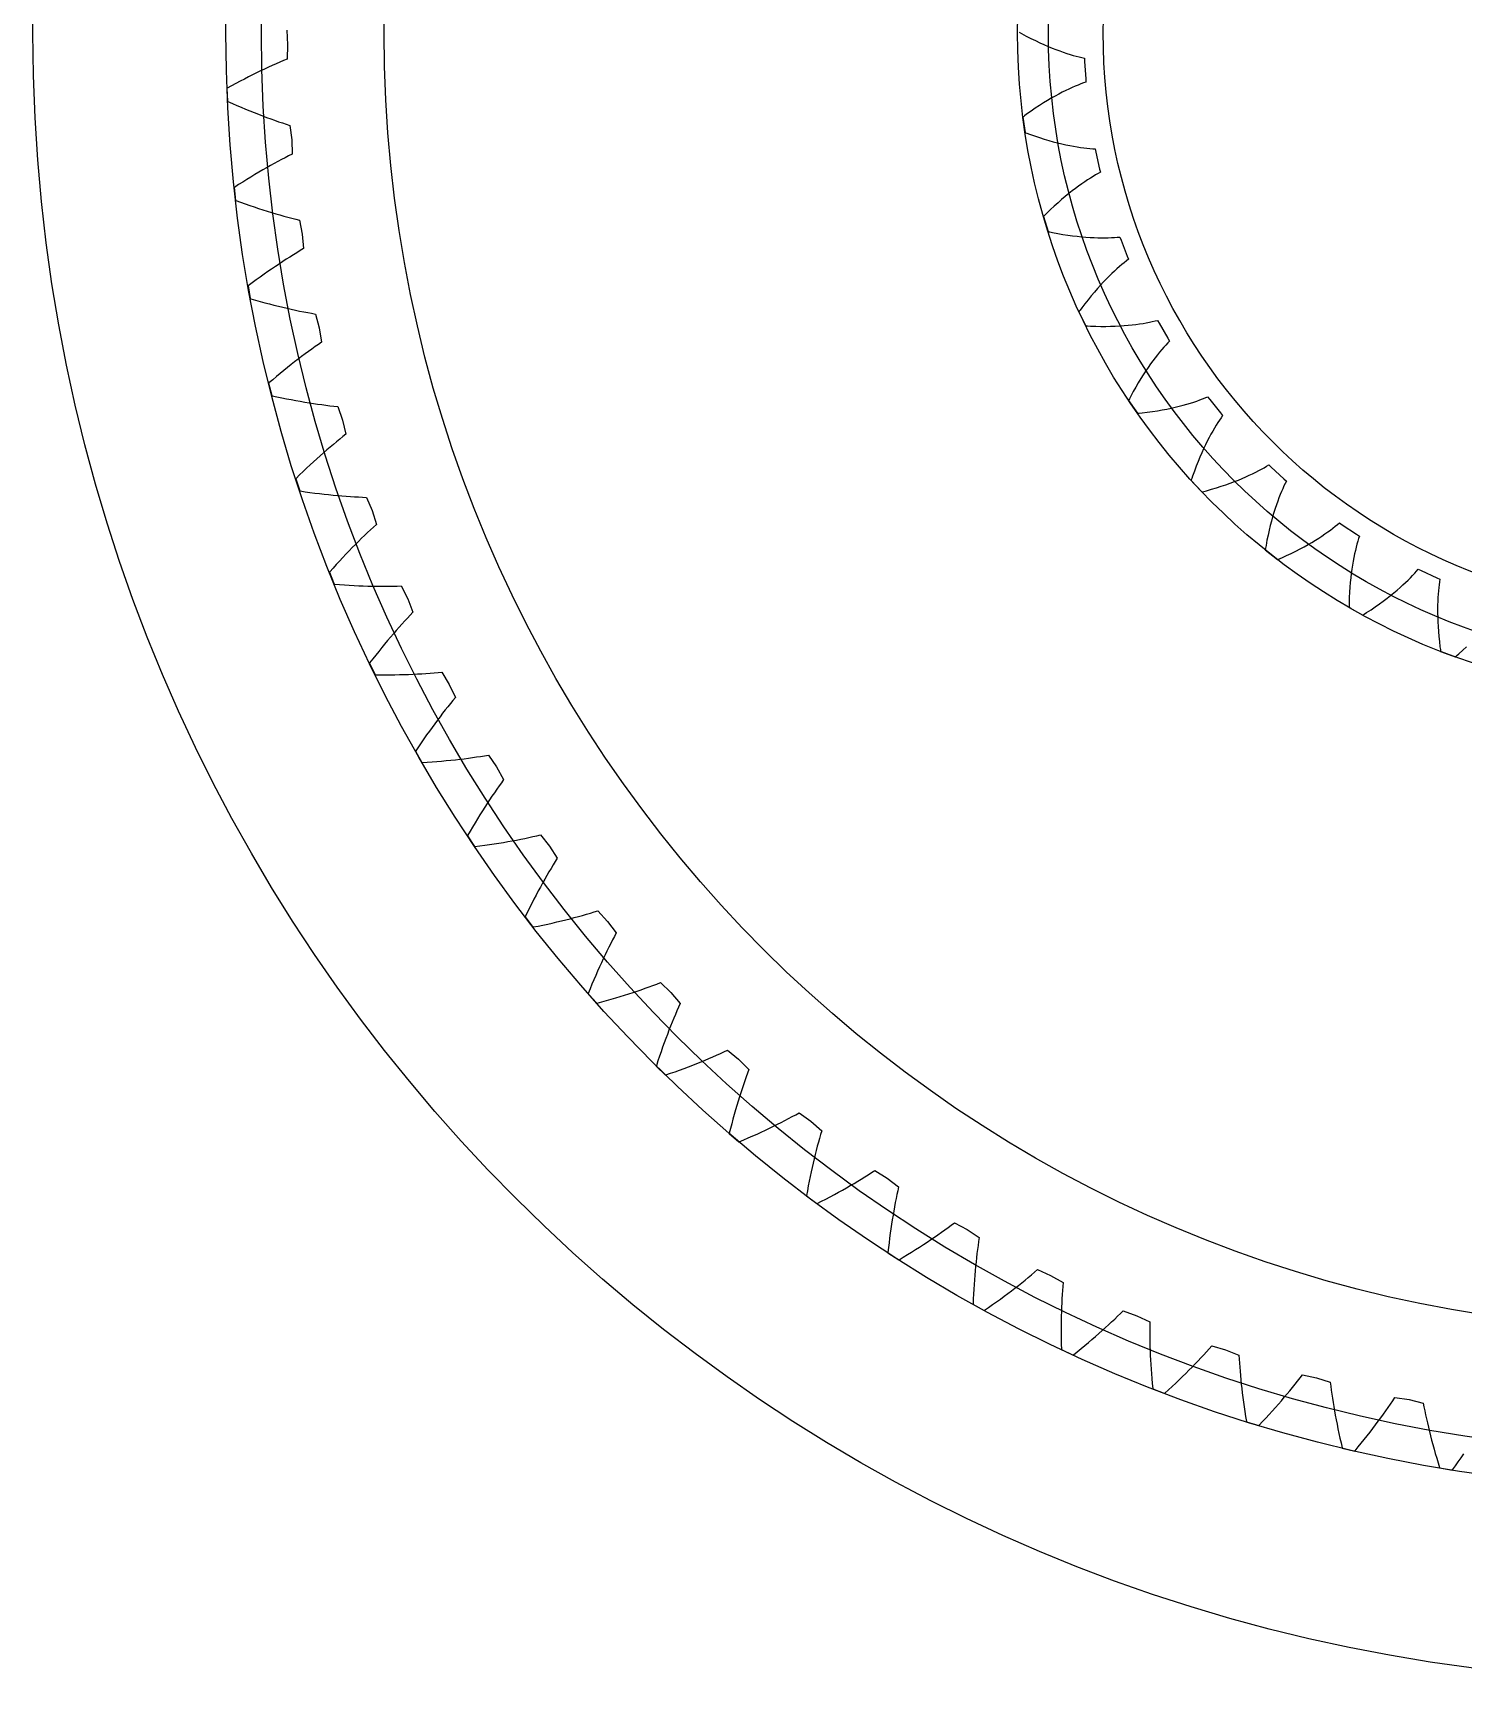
# Model space of a CAD drawing. Extents: x -107 to 107, y -107 to 107.
# Drawn here: x -106.8 to -14.1, y -106.8 to 0 of the extents above; entities that cross this region are included whole.
import ezdxf

# ---------------------------------------------------------------- set-up
doc = ezdxf.new("R2010")
doc.units = 0
for name, color, linetype in [('planetgear', 7, 'CONTINUOUS'), ('planetgear_guides', 5, 'CONTINUOUS'), ('ringgear', 7, 'CONTINUOUS'), ('ringgear_guides', 5, 'CONTINUOUS')]:
    doc.layers.add(name, color=color, linetype=linetype)

msp = doc.modelspace()

# ---------------------------------------------------------------- linework, layer by layer
at = {"layer": 'planetgear'}
msp.add_lwpolyline([(-42.892585, 0.048784), (-42.738111, -0.03679), (-42.434185, -0.200131), (-42.137174, -0.353297), (-41.847334, -0.496571), (-41.564912, -0.630245), (-41.290148, -0.754612), (-41.023275, -0.869975), (-40.764517, -0.976639), (-40.51409, -1.074915), (-40.2722, -1.165119), (-40.039049, -1.247571), (-39.814826, -1.322597), (-39.599714, -1.390524), (-39.393887, -1.451686), (-39.197509, -1.50642), (-39.010737, -1.555066), (-38.833718, -1.597968), (-38.666591, -1.635473), (-38.655599, -1.853291), (-38.586447, -2.962456), (-38.570299, -3.179952), (-38.731473, -3.237925), (-38.901793, -3.302482), (-39.081076, -3.373951), (-39.269134, -3.452653), (-39.465771, -3.538907), (-39.67078, -3.633027), (-39.883947, -3.735322), (-40.105052, -3.846096), (-40.333864, -3.965646), (-40.570145, -4.094267), (-40.81365, -4.232245), (-41.064128, -4.379862), (-41.321316, -4.537395), (-41.584947, -4.705113), (-41.854747, -4.883279), (-42.130433, -5.07215), (-42.411717, -5.271977), (-42.554366, -5.376075), (-42.626176, -5.429184), (-42.644178, -5.442572), (-42.653186, -5.449282), (-42.65327, -5.449641), (-42.512635, -6.455686), (-42.512456, -6.456008), (-42.501953, -6.459991), (-42.48097, -6.467929), (-42.397349, -6.49931), (-42.231623, -6.560301), (-41.906325, -6.675333), (-41.589414, -6.781366), (-41.281099, -6.878717), (-40.981582, -6.967712), (-40.691054, -7.04868), (-40.409699, -7.121953), (-40.137691, -7.187868), (-39.875197, -7.246764), (-39.622373, -7.298987), (-39.379368, -7.344883), (-39.14632, -7.384801), (-38.92336, -7.419096), (-38.710608, -7.448122), (-38.508177, -7.472238), (-38.316168, -7.491803), (-38.134675, -7.50718), (-37.963781, -7.518733), (-37.919668, -7.73232), (-37.682013, -8.817931), (-37.632854, -9.030413), (-37.78329, -9.11231), (-37.941759, -9.202109), (-38.108031, -9.300108), (-38.281872, -9.406594), (-38.463037, -9.521854), (-38.651276, -9.646166), (-38.84633, -9.779802), (-39.047934, -9.923028), (-39.255815, -10.076106), (-39.469693, -10.239287), (-39.689283, -10.412819), (-39.914291, -10.596942), (-40.144417, -10.791888), (-40.379357, -10.997883), (-40.618798, -11.215146), (-40.862422, -11.443887), (-41.109906, -11.68431), (-41.234993, -11.808963), (-41.297854, -11.872411), (-41.313602, -11.88839), (-41.32148, -11.896397), (-41.321508, -11.896764), (-41.028949, -12.869551), (-41.028724, -12.869842), (-41.017735, -12.872175), (-40.995786, -12.876818), (-40.908355, -12.895066), (-40.735261, -12.930044), (-40.396215, -12.994072), (-40.066833, -13.050485), (-39.747271, -13.099632), (-39.437679, -13.141863), (-39.138196, -13.177533), (-38.848953, -13.206998), (-38.570071, -13.230619), (-38.301663, -13.248756), (-38.04383, -13.261773), (-37.796667, -13.270036), (-37.560257, -13.273912), (-37.334675, -13.27377), (-37.119986, -13.26998), (-36.916246, -13.262912), (-36.723501, -13.252938), (-36.541787, -13.24043), (-36.371133, -13.225761), (-36.294932, -13.430111), (-35.894345, -14.466721), (-35.813327, -14.669209), (-35.949498, -14.77311), (-36.092402, -14.886047), (-36.241766, -15.008278), (-36.397315, -15.140053), (-36.558762, -15.281617), (-36.725819, -15.433206), (-36.898188, -15.595051), (-37.075565, -15.767374), (-37.257643, -15.95039), (-37.444105, -16.144307), (-37.634632, -16.349326), (-37.828896, -16.565638), (-38.026568, -16.793428), (-38.227309, -17.032873), (-38.430779, -17.28414), (-38.636631, -17.547389), (-38.844514, -17.822773), (-38.949106, -17.965059), (-39.001546, -18.037359), (-39.014669, -18.055555), (-39.021233, -18.064671), (-39.021205, -18.065038), (-38.583579, -18.981765), (-38.583312, -18.982019), (-38.572096, -18.982647), (-38.549696, -18.983884), (-38.460504, -18.988572), (-38.284099, -18.996717), (-37.939253, -19.00824), (-37.605119, -19.013712), (-37.281801, -19.013502), (-36.96939, -19.007979), (-36.667972, -18.997515), (-36.377621, -18.982483), (-36.098402, -18.963255), (-35.83037, -18.940207), (-35.573572, -18.913714), (-35.328045, -18.884151), (-35.093814, -18.851894), (-34.870897, -18.817319), (-34.659303, -18.780801), (-34.459029, -18.742715), (-34.270065, -18.703435), (-34.092391, -18.663335), (-33.925975, -18.622788), (-33.819474, -18.813111), (-33.265344, -19.776423), (-33.154365, -19.96417), (-33.273081, -20.08764), (-33.39707, -20.221068), (-33.526025, -20.364667), (-33.659635, -20.518642), (-33.797581, -20.683192), (-33.93954, -20.858506), (-34.085183, -21.044766), (-34.234177, -21.242146), (-34.386183, -21.450811), (-34.540859, -21.670919), (-34.697857, -21.902618), (-34.856825, -22.14605), (-35.017408, -22.401345), (-35.179245, -22.668626), (-35.341975, -22.948008), (-35.50523, -23.239595), (-35.668639, -23.543485), (-35.750286, -23.70007), (-35.791074, -23.779527), (-35.801267, -23.799513), (-35.806362, -23.809524), (-35.806277, -23.809882), (-35.233843, -24.649063), (-35.23354, -24.649272), (-35.22236, -24.648181), (-35.200033, -24.645985), (-35.111171, -24.637003), (-34.93559, -24.618124), (-34.593027, -24.576871), (-34.261974, -24.531274), (-33.942476, -24.481712), (-33.63457, -24.428565), (-33.338282, -24.372212), (-33.053628, -24.313034), (-32.780617, -24.251409), (-32.519245, -24.187716), (-32.2695, -24.122334), (-32.031363, -24.055637), (-31.804801, -23.988003), (-31.589775, -23.919805), (-31.386235, -23.851415), (-31.194122, -23.783204), (-31.013369, -23.71554), (-30.843898, -23.648788), (-30.685622, -23.583313), (-30.551317, -23.755148), (-29.856631, -24.622583), (-29.718294, -24.791189), (-29.81677, -24.931334), (-29.918939, -25.082124), (-30.024463, -25.243725), (-30.133003, -25.416292), (-30.244214, -25.59997), (-30.357747, -25.794899), (-30.473251, -26.001209), (-30.590369, -26.219019), (-30.708741, -26.448443), (-30.828005, -26.689582), (-30.947794, -26.942532), (-31.067739, -27.207377), (-31.187469, -27.484193), (-31.30661, -27.773046), (-31.424785, -28.073994), (-31.541616, -28.387085), (-31.656722, -28.712357), (-31.713509, -28.879571), (-31.74169, -28.964323), (-31.748712, -28.98563), (-31.75222, -28.996302), (-31.752082, -28.996643), (-31.058256, -29.738607), (-31.057925, -29.738768), (-31.047042, -29.735983), (-31.025312, -29.730404), (-30.938862, -29.707963), (-30.768221, -29.662503), (-30.435969, -29.569442), (-30.115756, -29.473844), (-29.807569, -29.376091), (-29.511384, -29.276565), (-29.227171, -29.175645), (-28.954887, -29.073708), (-28.694482, -28.97113), (-28.445895, -28.868286), (-28.209059, -28.765546), (-27.983893, -28.66328), (-27.77031, -28.561854), (-27.568215, -28.461632), (-27.3775, -28.362973), (-27.198051, -28.266235), (-27.029745, -28.171772), (-26.87245, -28.079933), (-26.726024, -27.991065), (-26.567062, -28.140384), (-25.748105, -28.89161), (-25.585651, -29.037123), (-25.66158, -29.190658), (-25.739533, -29.355277), (-25.819152, -29.531092), (-25.900078, -29.718205), (-25.981947, -29.916707), (-26.064394, -30.126683), (-26.147051, -30.348206), (-26.229548, -30.581341), (-26.311512, -30.826145), (-26.392568, -31.082665), (-26.47234, -31.350936), (-26.550452, -31.630986), (-26.626523, -31.922835), (-26.700174, -32.226489), (-26.771025, -32.54195), (-26.838693, -32.869206), (-26.902798, -33.208236), (-26.933394, -33.382159), (-26.948308, -33.47022), (-26.951995, -33.492349), (-26.953832, -33.503431), (-26.953644, -33.503747), (-26.154689, -34.131104), (-26.154337, -34.131212), (-26.144007, -34.126799), (-26.123384, -34.117968), (-26.041373, -34.082593), (-25.87967, -34.011618), (-25.565519, -33.868929), (-25.263651, -33.725572), (-24.973998, -33.58192), (-24.696477, -33.438348), (-24.430999, -33.295225), (-24.177467, -33.152919), (-23.935772, -33.011793), (-23.705798, -32.872207), (-23.48742, -32.734519), (-23.280504, -32.59908), (-23.084908, -32.466239), (-22.900479, -32.336342), (-22.727059, -32.209727), (-22.564481, -32.08673), (-22.412567, -31.967682), (-22.271134, -31.852908), (-22.13999, -31.74273), (-21.960097, -31.866034), (-21.036064, -32.483442), (-20.853302, -32.602451), (-20.904905, -32.765777), (-20.956815, -32.940367), (-21.008662, -33.126276), (-21.060077, -33.323548), (-21.110686, -33.532222), (-21.160114, -33.752322), (-21.207987, -33.983866), (-21.253929, -34.226863), (-21.297563, -34.48131), (-21.338512, -34.747195), (-21.376398, -35.0245), (-21.410844, -35.313192), (-21.441473, -35.613232), (-21.467909, -35.924571), (-21.489774, -36.24715), (-21.506694, -36.5809), (-21.518295, -36.925743), (-21.521984, -37.102297), (-21.52328, -37.191603), (-21.523546, -37.214036), (-21.52367, -37.225269), (-21.523436, -37.225552), (-20.638078, -37.723596), (-20.637714, -37.72365), (-20.628179, -37.717711), (-20.609145, -37.705835), (-20.533495, -37.658357), (-20.384523, -37.563529), (-20.095834, -37.374558), (-19.819388, -37.1868), (-19.555057, -37.000617), (-19.302704, -36.816364), (-19.062186, -36.634394), (-18.833348, -36.455054), (-18.616028, -36.278687), (-18.410057, -36.105632), (-18.215257, -35.936222), (-18.03144, -35.770785), (-17.858414, -35.609643), (-17.695976, -35.453115), (-17.543916, -35.301512), (-17.402018, -35.155139), (-17.270057, -35.014297), (-17.147802, -34.879279), (-17.035014, -34.750372), (-16.838407, -34.844771), (-15.830956, -35.31389), (-15.632169, -35.403606), (-15.658235, -35.572895), (-15.682886, -35.753363), (-15.705748, -35.945007), (-15.726446, -36.147816), (-15.744608, -36.361769), (-15.759859, -36.586835), (-15.771826, -36.822974), (-15.780136, -37.070135), (-15.784417, -37.328261), (-15.784299, -37.597282), (-15.779411, -37.877119), (-15.769385, -38.167686), (-15.753854, -38.468886), (-15.732454, -38.780611), (-15.704822, -39.102747), (-15.670597, -39.435169), (-15.629421, -39.777741), (-15.606116, -39.95279), (-15.593765, -40.041246), (-15.590603, -40.063457), (-15.589011, -40.074577), (-15.588736, -40.074821), (-14.637729, -40.43188), (-14.637361, -40.431877), (-14.628844, -40.424552), (-14.611846, -40.40991), (-14.54433, -40.35144), (-14.411579, -40.234983), (-14.15512, -40.004159), (-13.910574, -39.776402)], dxfattribs=at)
at = {"layer": 'planetgear_guides'}
for radius in [43, 41, 37.455364]:
    msp.add_circle((0, 0), radius, dxfattribs=at)
at = {"layer": 'ringgear'}
msp.add_lwpolyline([(-90.347972, 0.17222), (-90.296803, -0.75988), (-90.296803, -0.75988), (-90.332278, -1.692708), (-90.566388, -1.791205), (-90.804189, -1.893387), (-91.045641, -1.999315), (-91.290699, -2.109049), (-91.539318, -2.222652), (-91.791456, -2.340182), (-92.047065, -2.4617), (-92.306099, -2.587265), (-92.568512, -2.716937), (-92.834256, -2.850772), (-93.103283, -2.98883), (-93.375543, -3.131168), (-93.650987, -3.277842), (-93.929565, -3.428909), (-94.211225, -3.584425), (-94.22893, -3.594294), (-94.231144, -3.595529), (-94.231417, -3.595827), (-94.195932, -4.429034), (-94.195634, -4.429308), (-94.193323, -4.43035), (-94.174843, -4.438678), (-93.880981, -4.569683), (-93.590568, -4.696518), (-93.303651, -4.819242), (-93.020274, -4.937916), (-92.740484, -5.0526), (-92.464323, -5.163357), (-92.191835, -5.270248), (-91.923062, -5.373334), (-91.658047, -5.47268), (-91.39683, -5.568347), (-91.139451, -5.6604), (-90.885951, -5.748901), (-90.636368, -5.833916), (-90.390739, -5.915509), (-90.149103, -5.993745), (-90.034444, -6.92018), (-90.034444, -6.92018), (-90.006179, -7.853255), (-90.23302, -7.967499), (-90.463295, -8.08567), (-90.696954, -8.207828), (-90.933952, -8.33403), (-91.17424, -8.464334), (-91.417769, -8.598797), (-91.664489, -8.737475), (-91.914351, -8.880425), (-92.167303, -9.027701), (-92.423295, -9.17936), (-92.682273, -9.335455), (-92.944185, -9.496041), (-93.208977, -9.66117), (-93.476596, -9.830896), (-93.746987, -10.00527), (-93.763977, -10.016324), (-93.766102, -10.017707), (-93.766354, -10.018024), (-93.674092, -10.846867), (-93.673776, -10.84712), (-93.671399, -10.848002), (-93.652394, -10.855049), (-93.350276, -10.965695), (-93.051885, -11.072415), (-92.757261, -11.175273), (-92.466447, -11.274332), (-92.179482, -11.369656), (-91.896407, -11.461309), (-91.61726, -11.549355), (-91.342079, -11.633859), (-91.070902, -11.714888), (-90.803765, -11.792506), (-90.540705, -11.86678), (-90.281756, -11.937776), (-90.026953, -12.005561), (-89.776329, -12.070201), (-89.529917, -12.131765), (-89.352303, -13.048215), (-89.352303, -13.048215), (-89.260428, -13.977186), (-89.478945, -14.106644), (-89.700618, -14.240254), (-89.925397, -14.378073), (-90.15323, -14.520154), (-90.384065, -14.666552), (-90.61785, -14.81732), (-90.854532, -14.972512), (-91.094056, -15.13218), (-91.336368, -15.296375), (-91.581413, -15.46515), (-91.829135, -15.638554), (-92.079478, -15.816639), (-92.332384, -15.999453), (-92.587797, -16.187046), (-92.845657, -16.379467), (-92.861853, -16.391654), (-92.863879, -16.393179), (-92.864109, -16.393512), (-92.715499, -17.214127), (-92.715167, -17.214357), (-92.712736, -17.215075), (-92.693294, -17.220809), (-92.38433, -17.310579), (-92.079351, -17.396688), (-91.778395, -17.479201), (-91.481499, -17.558183), (-91.188698, -17.633701), (-90.900028, -17.705822), (-90.615523, -17.774613), (-90.335217, -17.840142), (-90.059142, -17.902476), (-89.787332, -17.961683), (-89.519816, -18.017832), (-89.256626, -18.070991), (-88.997791, -18.121229), (-88.74334, -18.168616), (-88.493301, -18.213221), (-88.253561, -19.115413), (-88.253561, -19.115413), (-88.098505, -20.035949), (-88.307678, -20.180017), (-88.519716, -20.328444), (-88.734566, -20.48128), (-88.952172, -20.638578), (-89.172478, -20.800388), (-89.39543, -20.966758), (-89.620969, -21.13774), (-89.849038, -21.313381), (-90.07958, -21.49373), (-90.312537, -21.678833), (-90.547847, -21.868739), (-90.785454, -22.063492), (-91.025295, -22.263139), (-91.26731, -22.467725), (-91.511438, -22.677294), (-91.526765, -22.690558), (-91.528681, -22.692218), (-91.528889, -22.692565), (-91.324625, -23.501126), (-91.324277, -23.501333), (-91.321803, -23.501883), (-91.302015, -23.506277), (-90.987645, -23.574754), (-90.677501, -23.63985), (-90.371616, -23.701632), (-90.070022, -23.760169), (-89.77275, -23.81553), (-89.479831, -23.867783), (-89.191295, -23.916999), (-88.90717, -23.963246), (-88.627486, -24.006594), (-88.352268, -24.047115), (-88.081544, -24.084877), (-87.81534, -24.119951), (-87.55368, -24.152409), (-87.296589, -24.182321), (-87.044089, -24.209758), (-86.743339, -25.093487), (-86.743339, -25.093487), (-86.525825, -26.001295), (-86.724679, -26.159302), (-86.926094, -26.321852), (-87.130013, -26.488995), (-87.336377, -26.660776), (-87.545128, -26.837242), (-87.756206, -27.01844), (-87.969551, -27.204414), (-88.185103, -27.39521), (-88.4028, -27.590871), (-88.622581, -27.79144), (-88.844384, -27.996961), (-89.068146, -28.207476), (-89.293803, -28.423025), (-89.521293, -28.643649), (-89.750551, -28.869389), (-89.764936, -28.883669), (-89.766735, -28.885455), (-89.766918, -28.885816), (-89.507952, -29.678552), (-89.507592, -29.678735), (-89.505085, -29.679115), (-89.485044, -29.682148), (-89.166734, -29.729012), (-88.85287, -29.772791), (-88.543482, -29.813555), (-88.238596, -29.851374), (-87.93824, -29.886319), (-87.642438, -29.918461), (-87.351216, -29.947872), (-87.064597, -29.974622), (-86.782607, -29.998783), (-86.505265, -30.020427), (-86.232596, -30.039626), (-85.964618, -30.056453), (-85.701354, -30.070978), (-85.44282, -30.083276), (-85.189037, -30.093418), (-84.82868, -30.954563), (-84.82868, -30.954563), (-84.549723, -31.845411), (-84.73733, -32.01662), (-84.927182, -32.192536), (-85.11922, -32.373205), (-85.31338, -32.558668), (-85.509602, -32.748969), (-85.707822, -32.944149), (-85.907979, -33.144249), (-86.110008, -33.34931), (-86.313845, -33.559371), (-86.519427, -33.774471), (-86.726687, -33.994649), (-86.935561, -34.219943), (-87.145983, -34.450389), (-87.357887, -34.686023), (-87.571205, -34.926882), (-87.584582, -34.94211), (-87.586255, -34.944015), (-87.586413, -34.944388), (-87.273953, -35.717603), (-87.27358, -35.717761), (-87.271054, -35.717969), (-87.250852, -35.719628), (-86.930086, -35.74466), (-86.613967, -35.766918), (-86.302518, -35.786474), (-85.995762, -35.803398), (-85.693721, -35.817765), (-85.396415, -35.829646), (-85.103865, -35.839114), (-84.816089, -35.846242), (-84.533107, -35.851103), (-84.254935, -35.853771), (-83.981591, -35.854317), (-83.71309, -35.852817), (-83.449448, -35.849343), (-83.190678, -35.843969), (-82.936794, -35.836769), (-82.518511, -36.671315), (-82.518511, -36.671315), (-82.17941, -37.541049), (-82.354896, -37.724661), (-82.532301, -37.913124), (-82.711562, -38.106477), (-82.892613, -38.304758), (-83.075391, -38.508005), (-83.25983, -38.716257), (-83.445864, -38.92955), (-83.633428, -39.147919), (-83.822455, -39.371401), (-84.012878, -39.600029), (-84.20463, -39.833838), (-84.397643, -40.072861), (-84.591848, -40.317129), (-84.787177, -40.566675), (-84.983561, -40.82153), (-84.995869, -40.837635), (-84.997407, -40.83965), (-84.99754, -40.840032), (-84.633042, -41.590122), (-84.632659, -41.590255), (-84.630124, -41.59029), (-84.609857, -41.590566), (-84.28813, -41.59365), (-83.971229, -41.594284), (-83.659171, -41.592539), (-83.351976, -41.588491), (-83.049658, -41.582212), (-82.752235, -41.573776), (-82.45972, -41.563258), (-82.172129, -41.550731), (-81.889475, -41.53627), (-81.61177, -41.519947), (-81.339025, -41.501839), (-81.071253, -41.482019), (-80.808462, -41.460562), (-80.550662, -41.437541), (-80.297861, -41.413032), (-79.823602, -42.217088), (-79.823602, -42.217088), (-79.425939, -43.061653), (-79.588486, -43.256813), (-79.752616, -43.456943), (-79.918264, -43.662078), (-80.085362, -43.872252), (-80.253843, -44.087499), (-80.423641, -44.307852), (-80.594686, -44.533343), (-80.766911, -44.764004), (-80.940246, -44.999864), (-81.114623, -45.240954), (-81.289973, -45.487304), (-81.466224, -45.73894), (-81.643307, -45.995893), (-81.821151, -46.258187), (-81.999685, -46.525849), (-82.010865, -46.542757), (-82.012262, -46.544872), (-82.012368, -46.545262), (-81.597532, -47.268729), (-81.597141, -47.268835), (-81.59461, -47.268697), (-81.574371, -47.267589), (-81.253184, -47.248711), (-80.936978, -47.227717), (-80.625767, -47.204681), (-80.319564, -47.179678), (-80.01838, -47.152783), (-79.722225, -47.12407), (-79.431111, -47.093615), (-79.145045, -47.061491), (-78.864036, -47.027774), (-78.588092, -46.992539), (-78.31722, -46.95586), (-78.051424, -46.917813), (-77.79071, -46.878472), (-77.535082, -46.837912), (-77.284543, -46.796209), (-76.756519, -47.566025), (-76.756519, -47.566025), (-76.302148, -48.381485), (-76.450997, -48.587282), (-76.601088, -48.798146), (-76.75235, -49.014107), (-76.904716, -49.235194), (-77.058116, -49.461437), (-77.21248, -49.692864), (-77.367738, -49.929502), (-77.523821, -50.171377), (-77.680657, -50.418517), (-77.838175, -50.670945), (-77.996303, -50.928686), (-78.154972, -51.191764), (-78.314107, -51.460202), (-78.473637, -51.734021), (-78.633489, -52.013243), (-78.643489, -52.030874), (-78.644739, -52.033079), (-78.644818, -52.033476), (-78.181577, -52.726947), (-78.18118, -52.727026), (-78.178664, -52.726716), (-78.158548, -52.72423), (-77.839398, -52.683477), (-77.525362, -52.640953), (-77.216449, -52.596733), (-76.912666, -52.550893), (-76.614019, -52.503507), (-76.320514, -52.45465), (-76.032156, -52.404399), (-75.74895, -52.352829), (-75.470897, -52.300014), (-75.198001, -52.24603), (-74.930263, -52.190951), (-74.667683, -52.134854), (-74.410262, -52.077813), (-74.157998, -52.019903), (-73.910889, -51.9612), (-73.331562, -52.693188), (-73.331562, -52.693188), (-72.8226, -53.475739), (-72.957059, -53.691215), (-73.09241, -53.911829), (-73.228582, -54.137609), (-73.365505, -54.368579), (-73.503108, -54.604763), (-73.641319, -54.846184), (-73.780067, -55.092866), (-73.919279, -55.344829), (-74.058884, -55.602095), (-74.198808, -55.864684), (-74.33898, -56.132616), (-74.479325, -56.405908), (-74.61977, -56.68458), (-74.760242, -56.968647), (-74.900667, -57.258127), (-74.90944, -57.2764), (-74.910537, -57.278685), (-74.910588, -57.279086), (-74.401104, -57.939328), (-74.400702, -57.93938), (-74.398213, -57.938899), (-74.378314, -57.935045), (-74.062689, -57.872608), (-73.752287, -57.808753), (-73.447111, -57.743555), (-73.147165, -57.67709), (-72.852448, -57.609434), (-72.562961, -57.540663), (-72.278705, -57.470851), (-71.999678, -57.400073), (-71.725878, -57.328407), (-71.457302, -57.255925), (-71.193947, -57.182704), (-70.935808, -57.108819), (-70.682879, -57.034344), (-70.435155, -56.959354), (-70.192628, -56.883923), (-69.564699, -57.574671), (-69.564699, -57.574671), (-69.003521, -58.320665), (-69.122961, -58.544814), (-69.242941, -58.774151), (-69.363388, -59.008697), (-69.48423, -59.248473), (-69.605394, -59.493496), (-69.726808, -59.743787), (-69.848398, -59.999361), (-69.970091, -60.260237), (-70.091814, -60.526431), (-70.213493, -60.797956), (-70.335053, -61.074829), (-70.456421, -61.357062), (-70.577522, -61.644668), (-70.698281, -61.93766), (-70.818623, -62.236047), (-70.826129, -62.254876), (-70.827067, -62.257231), (-70.827091, -62.257635), (-70.273738, -62.881569), (-70.273334, -62.881593), (-70.270884, -62.880943), (-70.251293, -62.875741), (-69.940665, -62.79191), (-69.635344, -62.707021), (-69.33533, -62.621149), (-69.040618, -62.534371), (-68.751205, -62.44676), (-68.467087, -62.358394), (-68.188257, -62.269346), (-67.914711, -62.179692), (-67.64644, -62.089508), (-67.383436, -61.998867), (-67.125692, -61.907845), (-66.873196, -61.816516), (-66.62594, -61.724954), (-66.38391, -61.633233), (-66.147097, -61.541428), (-65.473493, -62.187714), (-65.473493, -62.187714), (-64.862715, -62.893672), (-64.96658, -63.12545), (-65.07063, -63.36244), (-65.17479, -63.604659), (-65.278988, -63.852122), (-65.383148, -64.104843), (-65.487199, -64.362836), (-65.591064, -64.626112), (-65.694671, -64.894685), (-65.797944, -65.168564), (-65.90081, -65.44776), (-66.003192, -65.732283), (-66.105017, -66.022141), (-66.206208, -66.317341), (-66.306691, -66.61789), (-66.406391, -66.923795), (-66.412594, -66.943091), (-66.413369, -66.945505), (-66.413366, -66.94591), (-65.818724, -67.530627), (-65.818319, -67.530624), (-65.815919, -67.529808), (-65.796729, -67.523281), (-65.492546, -67.418447), (-65.19373, -67.31292), (-64.900275, -67.206775), (-64.612172, -67.100087), (-64.329413, -66.992931), (-64.051987, -66.885381), (-63.779884, -66.777513), (-63.513094, -66.669401), (-63.251602, -66.561119), (-62.995398, -66.452742), (-62.744465, -66.344343), (-62.498791, -66.235995), (-62.258359, -66.127773), (-62.023154, -66.01975), (-61.793157, -65.911998), (-61.077019, -66.510809), (-61.077019, -66.510809), (-60.419489, -67.173441), (-60.507295, -67.411766), (-60.59493, -67.655305), (-60.682317, -67.904067), (-60.769384, -68.158064), (-60.856056, -68.417304), (-60.942258, -68.681795), (-61.027914, -68.951546), (-61.112952, -69.226563), (-61.197294, -69.506852), (-61.280867, -69.792417), (-61.363594, -70.083263), (-61.445401, -70.379394), (-61.526211, -70.680811), (-61.60595, -70.987517), (-61.684541, -71.299512), (-61.689413, -71.319187), (-61.690022, -71.321648), (-61.689991, -71.322052), (-61.056832, -71.864826), (-61.056429, -71.864795), (-61.05409, -71.863818), (-61.03539, -71.855996), (-60.73907, -71.730649), (-60.448152, -71.604976), (-60.162625, -71.479052), (-59.882474, -71.352952), (-59.607687, -71.226749), (-59.338247, -71.100518), (-59.07414, -70.974332), (-58.815349, -70.848266), (-58.561857, -70.722392), (-58.313645, -70.596783), (-58.070695, -70.471512), (-57.832988, -70.346652), (-57.600502, -70.222275), (-57.373216, -70.098453), (-57.151109, -69.975257), (-56.395776, -70.5238), (-56.395776, -70.5238), (-55.694559, -71.140016), (-55.765897, -71.383778), (-55.836707, -71.632729), (-55.906915, -71.886875), (-55.976446, -72.146221), (-56.045224, -72.410771), (-56.113176, -72.680529), (-56.180224, -72.955497), (-56.246296, -73.235675), (-56.311314, -73.521066), (-56.375204, -73.811669), (-56.43789, -74.107483), (-56.499297, -74.408505), (-56.55935, -74.714735), (-56.617972, -75.026167), (-56.675089, -75.342798), (-56.678607, -75.36276), (-56.679046, -75.365257), (-56.678988, -75.365657), (-56.010265, -75.863958), (-56.009865, -75.8639), (-56.007598, -75.862765), (-55.989476, -75.853685), (-55.7024, -75.708409), (-55.420737, -75.563176), (-55.144469, -75.418061), (-54.873577, -75.273136), (-54.608042, -75.128475), (-54.347845, -74.984151), (-54.092965, -74.840237), (-53.84338, -74.696804), (-53.599069, -74.553924), (-53.360008, -74.41167), (-53.126173, -74.270111), (-52.89754, -74.129321), (-52.674084, -73.989368), (-52.455778, -73.850324), (-52.242596, -73.712258), (-51.451591, -74.207977), (-51.451591, -74.207977), (-50.709956, -74.774903), (-50.764493, -75.022965), (-50.818149, -75.276168), (-50.87085, -75.534513), (-50.92252, -75.797999), (-50.973084, -76.066627), (-51.022468, -76.340393), (-51.070596, -76.619295), (-51.117393, -76.903329), (-51.162784, -77.192491), (-51.206694, -77.486777), (-51.249047, -77.786179), (-51.289769, -78.09069), (-51.328783, -78.400304), (-51.366016, -78.715011), (-51.401392, -79.034802), (-51.40354, -79.054957), (-51.403807, -79.057478), (-51.403722, -79.057874), (-50.702553, -79.509378), (-50.702157, -79.509292), (-50.699973, -79.508005), (-50.682513, -79.49771), (-50.406021, -79.333181), (-50.134925, -79.169066), (-49.869204, -79.005435), (-49.608833, -78.842362), (-49.35379, -78.679918), (-49.104048, -78.518174), (-48.859583, -78.357201), (-48.620369, -78.19707), (-48.386377, -78.037851), (-48.157581, -77.879614), (-47.933952, -77.722429), (-47.71546, -77.566364), (-47.502076, -77.411488), (-47.293768, -77.25787), (-47.090504, -77.105578), (-46.267514, -77.546162), (-46.267514, -77.546162), (-45.48892, -78.061155), (-45.526401, -78.312361), (-45.562653, -78.568635), (-45.5976, -78.829974), (-45.631169, -79.096372), (-45.663284, -79.367824), (-45.69387, -79.644322), (-45.722853, -79.925858), (-45.750158, -80.212424), (-45.77571, -80.50401), (-45.799435, -80.800606), (-45.821257, -81.1022), (-45.841103, -81.408781), (-45.858898, -81.720335), (-45.874568, -82.036849), (-45.888038, -82.358308), (-45.888805, -82.378563), (-45.8889, -82.381097), (-45.888788, -82.381486), (-45.158442, -82.784088), (-45.158053, -82.783975), (-45.155962, -82.782542), (-45.139245, -82.771079), (-44.874625, -82.588066), (-44.615361, -82.405833), (-44.361425, -82.22445), (-44.11279, -82.043989), (-43.869427, -81.864519), (-43.631306, -81.686109), (-43.398396, -81.508829), (-43.170667, -81.332746), (-42.948086, -81.15793), (-42.730622, -80.984449), (-42.518241, -80.812369), (-42.310909, -80.641757), (-42.108591, -80.472681), (-41.911251, -80.305205), (-41.718855, -80.139397), (-40.867716, -80.52279), (-40.867716, -80.52279), (-40.055793, -80.98345), (-40.076044, -81.236628), (-40.094722, -81.494779), (-40.111754, -81.757893), (-40.127065, -82.025962), (-40.140581, -82.298972), (-40.152227, -82.576913), (-40.161929, -82.85977), (-40.169614, -83.147531), (-40.175208, -83.440181), (-40.178637, -83.737705), (-40.179827, -84.040085), (-40.178705, -84.347305), (-40.175198, -84.659348), (-40.169231, -84.976193), (-40.160732, -85.297823), (-40.160116, -85.318083), (-40.160038, -85.320617), (-40.159899, -85.320997), (-39.403781, -85.67282), (-39.403401, -85.672681), (-39.401412, -85.671109), (-39.385516, -85.658532), (-39.134003, -85.457887), (-38.887779, -85.258385), (-38.646814, -85.060097), (-38.411074, -84.863089), (-38.180525, -84.667429), (-37.955134, -84.473185), (-37.734865, -84.280424), (-37.519683, -84.089211), (-37.309551, -83.899614), (-37.104433, -83.711696), (-36.90429, -83.525524), (-36.709084, -83.341161), (-36.518776, -83.158672), (-36.333326, -82.97812), (-36.152693, -82.799569), (-35.277375, -83.123985), (-35.277375, -83.123985), (-34.435907, -83.528163), (-34.438834, -83.782133), (-34.439852, -84.040956), (-34.438889, -84.30462), (-34.43587, -84.573108), (-34.430723, -84.846404), (-34.423375, -85.124492), (-34.413752, -85.407352), (-34.401782, -85.694967), (-34.387391, -85.987316), (-34.370508, -86.28438), (-34.351061, -86.586137), (-34.328976, -86.892564), (-34.304182, -87.20364), (-34.276607, -87.51934), (-34.246179, -87.839639), (-34.244181, -87.85981), (-34.243931, -87.862333), (-34.243766, -87.862702), (-33.465402, -88.162106), (-33.465032, -88.161941), (-33.463155, -88.160237), (-33.448155, -88.146605), (-33.21092, -87.929263), (-32.978885, -87.713424), (-32.752013, -87.499154), (-32.530266, -87.286518), (-32.313608, -87.075581), (-32.101998, -86.866409), (-31.895397, -86.659065), (-31.693765, -86.453614), (-31.497062, -86.250118), (-31.305246, -86.048641), (-31.118274, -85.849244), (-30.936105, -85.65199), (-30.758694, -85.456939), (-30.585997, -85.264153), (-30.41797, -85.073691), (-29.522553, -85.337617), (-29.522553, -85.337617), (-28.655466, -85.683429), (-28.641054, -85.937006), (-28.624407, -86.195296), (-28.605453, -86.458279), (-28.584119, -86.725935), (-28.560334, -86.998243), (-28.534025, -87.275181), (-28.505122, -87.556725), (-28.473552, -87.842853), (-28.439244, -88.133538), (-28.402129, -88.428758), (-28.362133, -88.728484), (-28.319189, -89.03269), (-28.273224, -89.341348), (-28.224169, -89.65443), (-28.171955, -89.971907), (-28.168585, -89.991894), (-28.168163, -89.994394), (-28.167973, -89.994751), (-27.370991, -90.240339), (-27.370634, -90.24015), (-27.368878, -90.238322), (-27.354842, -90.223697), (-27.132993, -89.990673), (-26.916228, -89.759503), (-26.704507, -89.53025), (-26.497788, -89.302977), (-26.296029, -89.077746), (-26.099187, -88.854621), (-25.907217, -88.633662), (-25.720076, -88.414929), (-25.537719, -88.198485), (-25.360099, -87.984387), (-25.187171, -87.772696), (-25.018887, -87.56347), (-24.8552, -87.356767), (-24.696062, -87.152645), (-24.541425, -86.95116), (-23.630085, -87.153365), (-23.630085, -87.153365), (-22.741419, -87.4392), (-22.709736, -87.691202), (-22.675502, -87.947753), (-22.638645, -88.20883), (-22.599096, -88.474406), (-22.556783, -88.744456), (-22.511637, -89.018953), (-22.463587, -89.297869), (-22.412565, -89.581174), (-22.358501, -89.868842), (-22.301325, -90.160839), (-22.240969, -90.457137), (-22.177364, -90.757704), (-22.110443, -91.062506), (-22.040137, -91.37151), (-21.966379, -91.684683), (-21.961653, -91.704394), (-21.961061, -91.706859), (-21.960848, -91.707203), (-21.148965, -91.897831), (-21.148621, -91.897618), (-21.146994, -91.895673), (-21.133989, -91.880126), (-20.928559, -91.632505), (-20.728075, -91.387081), (-20.532492, -91.143914), (-20.341765, -90.903064), (-20.155847, -90.66459), (-19.97469, -90.428552), (-19.798247, -90.195007), (-19.626469, -89.964014), (-19.459307, -89.735629), (-19.296712, -89.50991), (-19.138633, -89.286911), (-18.98502, -89.066688), (-18.83582, -88.849297), (-18.690983, -88.634791), (-18.550456, -88.423223), (-17.627441, -88.562765), (-17.627441, -88.562765), (-16.721342, -88.787288), (-16.672535, -89.036541), (-16.620873, -89.290158), (-16.566286, -89.548111), (-16.508705, -89.810369), (-16.448062, -90.076902), (-16.384289, -90.347678), (-16.317318, -90.622664), (-16.247081, -90.901828), (-16.173511, -91.185135), (-16.096542, -91.47255), (-16.016107, -91.764038), (-15.932139, -92.059564), (-15.844574, -92.359088), (-15.753344, -92.662575), (-15.658386, -92.969984), (-15.652326, -92.989326), (-15.651568, -92.991745), (-15.651332, -92.992074), (-14.828332, -93.126852), (-14.828003, -93.126616), (-14.826513, -93.124565), (-14.814599, -93.108166), (-14.626546, -92.847104), (-14.443278, -92.588571), (-14.264746, -92.332623), (-14.090899, -92.079319)], dxfattribs=at)
msp.add_circle((0, 0), 106.8, dxfattribs=at)
at = {"layer": 'ringgear_guides'}
for radius in [94.3, 92, 84.046182]:
    msp.add_circle((0, 0), radius, dxfattribs=at)

doc.saveas('drawing.dxf')
